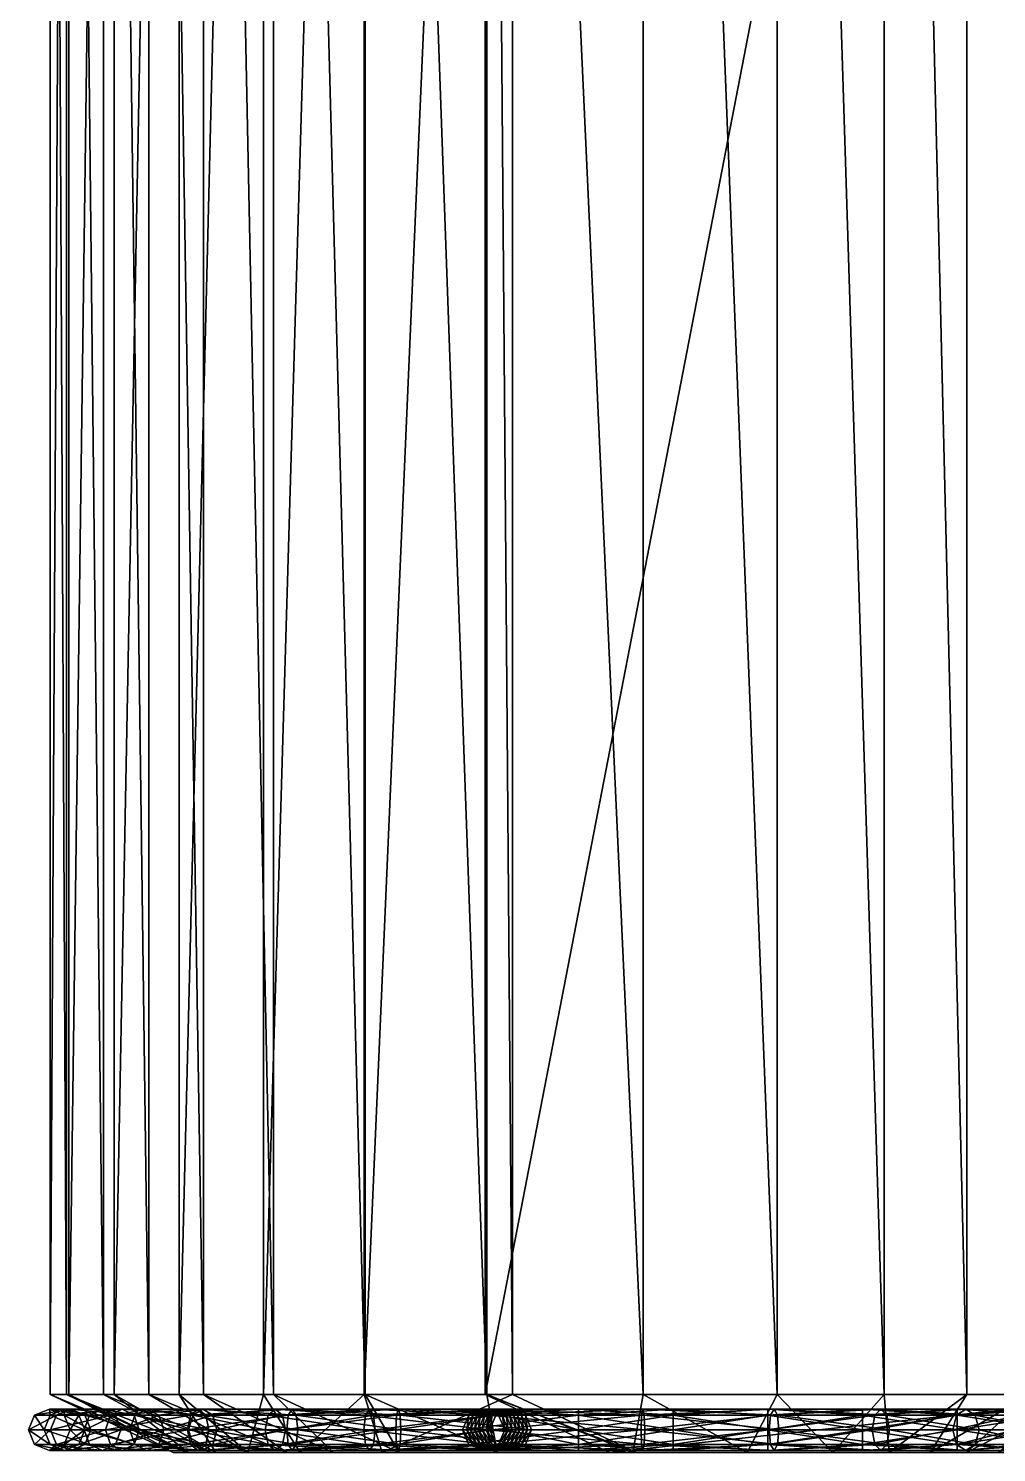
# Model space of a CAD drawing. Extents: x -356 to 628, y -543 to 194.
# Drawn here: x -355.6 to -162.8, y -542.5 to -258.9 of the extents above; entities that cross this region are included whole.
import ezdxf

# ---------------------------------------------------------------- set-up
doc = ezdxf.new("R2010")
doc.units = 0
doc.header["$MEASUREMENT"] = 0
doc.layers.add('Line01', color=152, linetype='Continuous')
doc.layers.add('Loft02', color=134, linetype='Continuous')

msp = doc.modelspace()

# ---------------------------------------------------------------- meshes
at = {"layer": 'Line01', "color": 5}
mesh = msp.add_polyface(dxfattribs=at)
corners = [(-133.26, 190.4, -217.16), (-133.38, 190.4, 166.06), (-138.78, 190.4, 196.08), (-146.27, 190.4, 220.02), (-156.11, 190.4, 238.17), (-168.77, 190.4, 251.63), (-185.2, 190.4, 261.54), (-206.53, 190.4, 268.6), (-233.2, 190.4, 273.17), (-264.33, 190.4, 273.17), (-288.51, 190.4, 269), (-306.81, 190.4, 261.52), (-320.72, 190.4, 251.34), (-331.62, 190.4, 238.79), (-340.61, 190.4, 224.16), (-347.99, 190.4, 209.26), (-351.26, 190.4, 166.89), (-347.53, 190.4, 136.33), (-338.51, 190.4, 116.43), (-325.54, 190.4, 104.13), (-308.79, 190.4, 96.78), (-288.72, 190.4, 92.81), (-259.23, 190.4, 89.95), (-264.62, 190.4, -217.19), (-133.26, 148.4, -217.16), (-133.38, 148.4, 166.06), (-138.78, 148.4, 196.08), (-146.27, 148.4, 220.02), (-156.11, 148.4, 238.17), (-168.77, 148.4, 251.63), (-185.2, 148.4, 261.54), (-206.53, 148.4, 268.6), (-233.2, 148.4, 273.17), (-264.33, 148.4, 273.17), (-288.51, 148.4, 269), (-306.81, 148.4, 261.52), (-320.72, 148.4, 251.34), (-331.62, 148.4, 238.79), (-340.61, 148.4, 224.16), (-347.99, 148.4, 209.26), (-351.26, 148.4, 166.89), (-347.53, 148.4, 136.33), (-338.51, 148.4, 116.43), (-325.54, 148.4, 104.13), (-308.79, 148.4, 96.78), (-288.72, 148.4, 92.81), (-259.23, 148.4, 89.95), (-264.62, 148.4, -217.19), (-133.26, -530.95, -217.16), (-133.38, -530.95, 166.06), (-138.78, -530.95, 196.08), (-146.27, -530.95, 220.02), (-156.11, -530.95, 238.17), (-168.77, -530.95, 251.63), (-185.2, -530.95, 261.54), (-206.53, -530.95, 268.6), (-233.2, -530.95, 273.17), (-264.33, -530.95, 273.17), (-288.51, -530.95, 269), (-306.81, -530.95, 261.52), (-320.72, -530.95, 251.34), (-331.62, -530.95, 238.79), (-340.61, -530.95, 224.16), (-347.99, -530.95, 209.26), (-351.26, -530.95, 166.89), (-347.53, -530.95, 136.33), (-338.51, -530.95, 116.43), (-325.54, -530.95, 104.13), (-308.79, -530.95, 96.78), (-288.72, -530.95, 92.81), (-259.23, -530.95, 89.95), (-264.62, -530.95, -217.19), (-157.63, -542.5, -192.81), (-157.74, -542.5, 163.88), (-162.49, -542.5, 190.27), (-168.81, -542.5, 210.49), (-176.02, -542.5, 223.78), (-184.22, -542.5, 232.49), (-195.45, -542.5, 239.27), (-212.45, -542.5, 244.9), (-235.27, -542.5, 248.81), (-262.25, -542.5, 248.81), (-281.75, -542.5, 245.45), (-294.83, -542.5, 240.1), (-304.13, -542.5, 233.3), (-311.92, -542.5, 224.33), (-319.27, -542.5, 212.36), (-324.06, -542.5, 202.69), (-326.78, -542.5, 167.43), (-323.8, -542.5, 142.98), (-318.29, -542.5, 130.83), (-311.86, -542.5, 124.73), (-301.44, -542.5, 120.16), (-285.18, -542.5, 116.94), (-234.48, -542.5, 112.03), (-239.83, -542.5, -192.82)]
mesh.append_faces([[corners[k] for k in face] for face in [(21, 10, 22, 21), (20, 17, 21, 20)]], dxfattribs={"vtx0": -1, "vtx1": -1, "vtx3": -1, "color": 5})
mesh.append_faces([[corners[k] for k in face] for face in [(94, 72, 73, 94), (94, 73, 74, 94), (94, 74, 75, 94), (94, 75, 76, 94), (94, 76, 77, 94), (94, 77, 78, 94), (94, 78, 79, 94), (94, 79, 80, 94), (93, 80, 81, 93), (93, 81, 82, 93), (93, 82, 83, 93), (93, 83, 84, 93), (93, 84, 85, 93), (93, 85, 86, 93), (93, 86, 87, 93), (93, 87, 88, 93), (93, 88, 89, 93), (92, 89, 90, 92), (22, 1, 0, 22), (22, 2, 1, 22), (22, 3, 2, 22), (22, 4, 3, 22), (22, 5, 4, 22), (22, 6, 5, 22), (22, 7, 6, 22), (22, 8, 7, 22), (22, 9, 8, 22), (22, 10, 9, 22), (21, 11, 10, 21), (21, 12, 11, 21), (21, 13, 12, 21), (21, 14, 13, 21), (21, 15, 14, 21), (21, 16, 15, 21), (21, 17, 16, 21), (20, 18, 17, 20)]], dxfattribs={"vtx0": -1, "vtx2": -1, "vtx3": -1, "color": 5})
mesh.append_faces([[corners[k] for k in face] for face in [(22, 0, 23, 22)]], dxfattribs={"vtx0": -1, "vtx3": -1, "color": 5})
mesh.append_faces([[corners[k] for k in face] for face in [(93, 94, 80, 93), (92, 93, 89, 92)]], dxfattribs={"vtx1": -1, "vtx2": -1, "vtx3": -1, "color": 5})
mesh.append_faces([[corners[k] for k in face] for face in [(0, 1, 24, 0), (1, 2, 25, 1), (2, 3, 26, 2), (3, 4, 27, 3), (4, 5, 28, 4), (5, 6, 29, 5), (6, 7, 30, 6), (7, 8, 31, 7), (8, 9, 32, 8), (9, 10, 33, 9), (10, 11, 34, 10), (11, 12, 35, 11), (12, 13, 36, 12), (13, 14, 37, 13), (14, 15, 38, 14), (15, 16, 39, 15), (16, 17, 40, 16), (17, 18, 41, 17), (18, 19, 42, 18), (19, 20, 43, 19), (20, 21, 44, 20), (21, 22, 45, 21), (22, 23, 46, 22), (23, 0, 47, 23), (24, 25, 48, 24), (25, 26, 49, 25), (26, 27, 50, 26), (27, 28, 51, 27), (28, 29, 52, 28), (29, 30, 53, 29), (30, 31, 54, 30), (31, 32, 55, 31), (32, 33, 56, 32), (33, 34, 57, 33), (34, 35, 58, 34), (35, 36, 59, 35), (36, 37, 60, 36), (37, 38, 61, 37), (38, 39, 62, 38), (39, 40, 63, 39), (40, 41, 64, 40), (41, 42, 65, 41), (42, 43, 66, 42), (43, 44, 67, 43), (44, 45, 68, 44), (45, 46, 69, 45), (46, 47, 70, 46), (47, 24, 71, 47), (48, 49, 72, 48), (49, 50, 73, 49), (50, 51, 74, 50), (51, 52, 75, 51), (52, 53, 76, 52), (53, 54, 77, 53), (54, 55, 78, 54), (55, 56, 79, 55), (56, 57, 80, 56), (57, 58, 81, 57), (58, 59, 82, 58), (59, 60, 83, 59), (60, 61, 84, 60), (61, 62, 85, 61), (62, 63, 86, 62), (63, 64, 87, 63), (64, 65, 88, 64), (65, 66, 89, 65), (66, 67, 90, 66), (67, 68, 91, 67), (68, 69, 92, 68), (69, 70, 93, 69), (70, 71, 94, 70), (71, 48, 95, 71), (91, 92, 90, 91), (19, 18, 20, 19)]], dxfattribs={"vtx1": -1, "vtx3": -1, "color": 5})
mesh.append_faces([[corners[k] for k in face] for face in [(1, 25, 24, 1), (2, 26, 25, 2), (3, 27, 26, 3), (4, 28, 27, 4), (5, 29, 28, 5), (6, 30, 29, 6), (7, 31, 30, 7), (8, 32, 31, 8), (9, 33, 32, 9), (10, 34, 33, 10), (11, 35, 34, 11), (12, 36, 35, 12), (13, 37, 36, 13), (14, 38, 37, 14), (15, 39, 38, 15), (16, 40, 39, 16), (17, 41, 40, 17), (18, 42, 41, 18), (19, 43, 42, 19), (20, 44, 43, 20), (21, 45, 44, 21), (22, 46, 45, 22), (23, 47, 46, 23), (0, 24, 47, 0), (25, 49, 48, 25), (26, 50, 49, 26), (27, 51, 50, 27), (28, 52, 51, 28), (29, 53, 52, 29), (30, 54, 53, 30), (31, 55, 54, 31), (32, 56, 55, 32), (33, 57, 56, 33), (34, 58, 57, 34), (35, 59, 58, 35), (36, 60, 59, 36), (37, 61, 60, 37), (38, 62, 61, 38), (39, 63, 62, 39), (40, 64, 63, 40), (41, 65, 64, 41), (42, 66, 65, 42), (43, 67, 66, 43), (44, 68, 67, 44), (45, 69, 68, 45), (46, 70, 69, 46), (47, 71, 70, 47), (24, 48, 71, 24), (49, 73, 72, 49), (50, 74, 73, 50), (51, 75, 74, 51), (52, 76, 75, 52), (53, 77, 76, 53), (54, 78, 77, 54), (55, 79, 78, 55), (56, 80, 79, 56), (57, 81, 80, 57), (58, 82, 81, 58), (59, 83, 82, 59), (60, 84, 83, 60), (61, 85, 84, 61), (62, 86, 85, 62), (63, 87, 86, 63), (64, 88, 87, 64), (65, 89, 88, 65), (66, 90, 89, 66), (67, 91, 90, 67), (68, 92, 91, 68), (69, 93, 92, 69), (70, 94, 93, 70), (71, 95, 94, 71), (48, 72, 95, 48), (94, 95, 72, 94)]], dxfattribs={"vtx2": -1, "vtx3": -1, "color": 5})
at = {"layer": 'Loft02', "color": 5}
mesh = msp.add_polyface(dxfattribs=at)
corners = [(-340.23, -538, 114.21), (-350, -540.92, 136.75), (-351.18, -538, 136.4), (-339.25, -535.07, 114.97), (-350, -535.07, 136.75), (-354.35, -540.92, 167.71), (-355.56, -538, 167.68), (-351.4, -542.13, 167.78), (-347.16, -542.13, 137.59), (-348.46, -540.92, 167.84), (-344.32, -540.92, 138.44), (-347.24, -538, 167.87), (-343.14, -538, 138.78), (-348.46, -535.07, 167.84), (-344.32, -535.07, 138.44), (-351.4, -533.86, 167.78), (-347.16, -533.86, 137.59), (-354.35, -535.07, 167.71), (-351.26, -540.92, 210.06), (-352.45, -538, 210.41), (-348.41, -542.13, 209.2), (-345.55, -540.92, 208.35), (-344.37, -538, 208), (-345.55, -535.07, 208.35), (-348.41, -533.86, 209.2), (-351.26, -535.07, 210.06), (-343.42, -540.92, 225.83), (-344.49, -538, 226.41), (-340.84, -542.13, 224.44), (-338.27, -540.92, 223.05), (-340.84, -533.86, 224.44), (-343.42, -535.07, 225.83)]
mesh.append_faces([[corners[k] for k in face] for face in [(0, 1, 2, 0), (3, 2, 4, 3), (2, 5, 6, 2), (2, 1, 5, 2), (1, 7, 5, 1), (1, 8, 7, 1), (8, 9, 7, 8), (8, 10, 9, 8), (10, 11, 9, 10), (12, 13, 11, 12), (14, 15, 13, 14), (14, 16, 15, 14), (16, 17, 15, 16), (16, 4, 17, 16), (4, 6, 17, 4), (4, 2, 6, 4), (6, 18, 19, 6), (6, 5, 18, 6), (5, 20, 18, 5), (5, 7, 20, 5), (7, 21, 20, 7), (7, 9, 21, 7), (9, 22, 21, 9), (9, 11, 22, 9), (11, 23, 22, 11), (11, 13, 23, 11), (13, 24, 23, 13), (13, 15, 24, 13), (15, 25, 24, 15), (15, 17, 25, 15), (17, 19, 25, 17), (17, 6, 19, 17), (19, 26, 27, 19), (19, 18, 26, 19), (18, 28, 26, 18), (18, 20, 28, 18), (20, 21, 29, 20), (23, 24, 30, 23), (24, 31, 30, 24), (24, 25, 31, 24), (25, 27, 31, 25), (25, 19, 27, 25)]], dxfattribs={"vtx3": -1, "color": 5})
mesh = msp.add_polyface(dxfattribs=at)
corners = [(-323.92, -538, 99.87), (-339.25, -540.92, 114.97), (-340.23, -538, 114.21), (-323.29, -535.07, 100.92), (-339.25, -535.07, 114.97), (-350, -540.92, 136.75), (-347.16, -542.13, 137.59), (-336.88, -542.13, 116.78), (-344.32, -540.92, 138.44), (-334.52, -540.92, 118.6), (-343.14, -538, 138.78), (-333.54, -538, 119.36), (-344.32, -535.07, 138.44), (-334.52, -535.07, 118.6), (-347.16, -533.86, 137.59), (-336.88, -533.86, 116.78), (-350, -535.07, 136.75), (-351.18, -538, 136.4), (-347.24, -538, 167.87), (-348.46, -535.07, 167.84), (-348.41, -542.13, 209.2), (-338.27, -540.92, 223.05), (-340.84, -542.13, 224.44), (-345.55, -540.92, 208.35), (-337.2, -538, 222.47), (-344.37, -538, 208), (-338.27, -535.07, 223.05), (-345.55, -535.07, 208.35), (-340.84, -533.86, 224.44), (-344.49, -538, 226.41), (-334.38, -540.92, 240.43), (-335.37, -538, 241.14), (-343.42, -540.92, 225.83), (-332, -542.13, 238.71), (-329.62, -540.92, 236.99), (-328.64, -538, 236.27), (-329.62, -535.07, 236.99), (-332, -533.86, 238.71), (-334.38, -535.07, 240.43), (-343.42, -535.07, 225.83), (-322.87, -540.92, 253.54), (-323.7, -538, 254.43)]
mesh.append_faces([[corners[k] for k in face] for face in [(0, 1, 2, 0), (3, 2, 4, 3), (2, 1, 5, 2), (1, 6, 5, 1), (1, 7, 6, 1), (7, 8, 6, 7), (7, 9, 8, 7), (9, 10, 8, 9), (9, 11, 10, 9), (11, 12, 10, 11), (11, 13, 12, 11), (13, 14, 12, 13), (13, 15, 14, 13), (15, 16, 14, 15), (15, 4, 16, 15), (4, 2, 17, 4), (8, 10, 18, 8), (10, 12, 19, 10), (20, 21, 22, 20), (23, 24, 21, 23), (23, 25, 24, 23), (25, 26, 24, 25), (25, 27, 26, 25), (27, 28, 26, 27), (29, 30, 31, 29), (29, 32, 30, 29), (32, 33, 30, 32), (32, 22, 33, 32), (22, 34, 33, 22), (22, 21, 34, 22), (21, 35, 34, 21), (21, 24, 35, 21), (24, 36, 35, 24), (24, 26, 36, 24), (26, 37, 36, 26), (26, 28, 37, 26), (28, 38, 37, 28), (28, 39, 38, 28), (39, 31, 38, 39), (39, 29, 31, 39), (31, 30, 40, 31), (38, 31, 41, 38)]], dxfattribs={"vtx3": -1, "color": 5})
mesh = msp.add_polyface(dxfattribs=at)
corners = [(-304.15, -538, 91.77), (-323.29, -540.92, 100.92), (-323.92, -538, 99.87), (-303.83, -535.07, 92.94), (-323.29, -535.07, 100.92), (-339.25, -540.92, 114.97), (-336.88, -542.13, 116.78), (-321.78, -542.13, 103.47), (-334.52, -540.92, 118.6), (-320.26, -540.92, 106.02), (-333.54, -538, 119.36), (-319.63, -538, 107.08), (-334.52, -535.07, 118.6), (-320.26, -535.07, 106.02), (-336.88, -533.86, 116.78), (-321.78, -533.86, 103.47), (-339.25, -535.07, 114.97), (-340.23, -538, 114.21), (-335.37, -538, 241.14), (-322.87, -540.92, 253.54), (-323.7, -538, 254.43), (-334.38, -540.92, 240.43), (-320.87, -542.13, 251.38), (-332, -542.13, 238.71), (-318.87, -540.92, 249.22), (-329.62, -540.92, 236.99), (-318.05, -538, 248.32), (-328.64, -538, 236.27), (-318.87, -535.07, 249.22), (-329.62, -535.07, 236.99), (-320.87, -533.86, 251.38), (-332, -533.86, 238.71), (-322.87, -535.07, 253.54), (-334.38, -535.07, 240.43), (-307.87, -540.92, 264.4), (-308.47, -538, 265.47), (-306.44, -542.13, 261.82), (-305.01, -540.92, 259.25), (-304.42, -538, 258.18), (-305.01, -535.07, 259.25), (-306.44, -533.86, 261.82), (-307.87, -535.07, 264.4)]
mesh.append_faces([[corners[k] for k in face] for face in [(0, 1, 2, 0), (3, 2, 4, 3), (2, 1, 5, 2), (1, 6, 5, 1), (1, 7, 6, 1), (7, 8, 6, 7), (7, 9, 8, 7), (9, 10, 8, 9), (9, 11, 10, 9), (11, 12, 10, 11), (11, 13, 12, 11), (13, 14, 12, 13), (13, 15, 14, 13), (15, 16, 14, 15), (15, 4, 16, 15), (4, 2, 17, 4), (18, 19, 20, 18), (21, 22, 19, 21), (21, 23, 22, 21), (23, 24, 22, 23), (23, 25, 24, 23), (25, 26, 24, 25), (25, 27, 26, 25), (27, 28, 26, 27), (27, 29, 28, 27), (29, 30, 28, 29), (29, 31, 30, 29), (31, 32, 30, 31), (31, 33, 32, 31), (33, 20, 32, 33), (20, 34, 35, 20), (20, 19, 34, 20), (19, 36, 34, 19), (19, 22, 36, 19), (22, 24, 37, 22), (24, 26, 38, 24), (26, 28, 39, 26), (28, 30, 40, 28), (30, 41, 40, 30), (30, 32, 41, 30), (32, 35, 41, 32), (32, 20, 35, 32)]], dxfattribs={"vtx3": -1, "color": 5})
mesh = msp.add_polyface(dxfattribs=at)
corners = [(-282.41, -538, 87.73), (-303.83, -540.92, 92.94), (-304.15, -538, 91.77), (-282.27, -540.92, 88.93), (-303.05, -542.13, 95.78), (-281.91, -542.13, 91.84), (-302.27, -540.92, 98.62), (-281.55, -540.92, 94.75), (-301.95, -538, 99.79), (-281.4, -538, 95.95), (-302.27, -535.07, 98.62), (-281.55, -535.07, 94.75), (-303.05, -533.86, 95.78), (-281.91, -533.86, 91.84), (-303.83, -535.07, 92.94), (-282.27, -535.07, 88.93), (-323.29, -540.92, 100.92), (-321.78, -542.13, 103.47), (-320.26, -540.92, 106.02), (-319.63, -538, 107.08), (-320.26, -535.07, 106.02), (-321.78, -533.86, 103.47), (-323.29, -535.07, 100.92), (-323.92, -538, 99.87), (-320.87, -542.13, 251.38), (-305.01, -540.92, 259.25), (-306.44, -542.13, 261.82), (-318.87, -540.92, 249.22), (-304.42, -538, 258.18), (-318.05, -538, 248.32), (-305.01, -535.07, 259.25), (-318.87, -535.07, 249.22), (-306.44, -533.86, 261.82), (-308.47, -538, 265.47), (-288.49, -540.92, 272.25), (-288.82, -538, 273.43), (-307.87, -540.92, 264.4), (-287.7, -542.13, 269.42), (-286.9, -540.92, 266.58), (-286.57, -538, 265.41), (-286.9, -535.07, 266.58), (-287.7, -533.86, 269.42), (-288.49, -535.07, 272.25), (-307.87, -535.07, 264.4)]
mesh.append_faces([[corners[k] for k in face] for face in [(0, 1, 2, 0), (3, 4, 1, 3), (5, 6, 4, 5), (7, 8, 6, 7), (9, 10, 8, 9), (11, 12, 10, 11), (13, 14, 12, 13), (15, 2, 14, 15), (2, 1, 16, 2), (1, 17, 16, 1), (1, 4, 17, 1), (4, 18, 17, 4), (4, 6, 18, 4), (6, 19, 18, 6), (6, 8, 19, 6), (8, 20, 19, 8), (8, 10, 20, 8), (10, 21, 20, 10), (10, 12, 21, 10), (12, 22, 21, 12), (12, 14, 22, 12), (14, 2, 23, 14), (24, 25, 26, 24), (27, 28, 25, 27), (29, 30, 28, 29), (31, 32, 30, 31), (33, 34, 35, 33), (33, 36, 34, 33), (36, 37, 34, 36), (36, 26, 37, 36), (26, 38, 37, 26), (26, 25, 38, 26), (25, 39, 38, 25), (25, 28, 39, 25), (28, 40, 39, 28), (28, 30, 40, 28), (30, 41, 40, 30), (30, 32, 41, 30), (32, 42, 41, 32), (32, 43, 42, 32), (43, 35, 42, 43), (43, 33, 35, 43)]], dxfattribs={"vtx3": -1, "color": 5})
mesh = msp.add_polyface(dxfattribs=at)
corners = [(-269.16, -538, -221.65), (-267.1, -540.92, -173.56), (-268.31, -538, -173.54), (-267.92, -540.92, -220.44), (-267.92, -535.07, -220.44), (-267.1, -535.07, -173.56), (-266.33, -540.92, -129.66), (-267.54, -538, -129.64), (-266.33, -535.07, -129.66), (-263.73, -538, 85.97), (-282.27, -540.92, 88.93), (-282.41, -538, 87.73), (-262.51, -540.92, 87.08), (-281.91, -542.13, 91.84), (-259.56, -542.13, 89.77), (-281.55, -540.92, 94.75), (-256.61, -540.92, 92.46), (-281.4, -538, 95.95), (-255.39, -538, 93.58), (-281.55, -535.07, 94.75), (-256.61, -535.07, 92.46), (-281.91, -533.86, 91.84), (-259.56, -533.86, 89.77), (-282.27, -535.07, 88.93), (-262.51, -535.07, 87.08), (-303.83, -540.92, 92.94), (-303.05, -542.13, 95.78), (-302.27, -540.92, 98.62), (-301.95, -538, 99.79), (-302.27, -535.07, 98.62), (-303.05, -533.86, 95.78), (-303.83, -535.07, 92.94), (-304.15, -538, 91.77), (-288.82, -538, 273.43), (-263.86, -540.92, 276.45), (-263.96, -538, 277.67), (-288.49, -540.92, 272.25), (-263.63, -542.13, 273.53), (-287.7, -542.13, 269.42), (-263.4, -540.92, 270.6), (-286.9, -540.92, 266.58), (-263.3, -538, 269.39), (-286.57, -538, 265.41), (-263.4, -535.07, 270.6), (-286.9, -535.07, 266.58), (-263.63, -533.86, 273.53), (-287.7, -533.86, 269.42), (-263.86, -535.07, 276.45), (-288.49, -535.07, 272.25)]
mesh.append_faces([[corners[k] for k in face] for face in [(0, 1, 2, 0), (0, 3, 1, 0), (4, 2, 5, 4), (4, 0, 2, 4), (2, 6, 7, 2), (2, 1, 6, 2), (5, 7, 8, 5), (5, 2, 7, 5), (9, 10, 11, 9), (9, 12, 10, 9), (12, 13, 10, 12), (14, 15, 13, 14), (16, 17, 15, 16), (18, 19, 17, 18), (20, 21, 19, 20), (22, 23, 21, 22), (24, 11, 23, 24), (24, 9, 11, 24), (11, 10, 25, 11), (10, 13, 26, 10), (13, 15, 27, 13), (15, 17, 28, 15), (17, 19, 29, 17), (19, 21, 30, 19), (21, 23, 31, 21), (23, 11, 32, 23), (33, 34, 35, 33), (33, 36, 34, 33), (36, 37, 34, 36), (36, 38, 37, 36), (38, 39, 37, 38), (38, 40, 39, 38), (40, 41, 39, 40), (40, 42, 41, 40), (42, 43, 41, 42), (42, 44, 43, 42), (44, 45, 43, 44), (44, 46, 45, 44), (46, 47, 45, 46), (46, 48, 47, 46), (48, 35, 47, 48), (48, 33, 35, 48)]], dxfattribs={"vtx3": -1, "color": 5})
mesh = msp.add_polyface(dxfattribs=at)
corners = [(-267.92, -540.92, -220.44), (-264.18, -542.13, -173.61), (-267.1, -540.92, -173.56), (-264.95, -542.13, -217.51), (-261.25, -540.92, -173.66), (-261.97, -540.92, -214.58), (-261.97, -535.07, -214.58), (-264.95, -533.86, -217.51), (-264.18, -533.86, -173.61), (-267.1, -535.07, -173.56), (-267.92, -535.07, -220.44), (-263.41, -542.13, -129.72), (-266.33, -540.92, -129.66), (-266.33, -535.07, -129.66), (-263.41, -533.86, -129.72), (-267.54, -538, -129.64), (-265.56, -540.92, -85.77), (-266.78, -538, -85.75), (-262.64, -542.13, -85.82), (-265.56, -535.07, -85.77), (-262.64, -533.86, -85.82), (-264.79, -540.92, -41.87), (-266.01, -538, -41.85), (-261.87, -542.13, -41.92), (-264.79, -535.07, -41.87), (-264.02, -540.92, 2.03), (-265.24, -538, 2.05), (-261.1, -542.13, 1.98), (-264.02, -535.07, 2.03), (-263.26, -540.92, 45.93), (-264.47, -538, 45.95), (-263.26, -535.07, 45.93), (-262.51, -540.92, 87.08), (-263.73, -538, 85.97), (-259.56, -542.13, 89.77), (-281.91, -542.13, 91.84), (-256.61, -540.92, 92.46), (-281.55, -540.92, 94.75), (-256.61, -535.07, 92.46), (-259.56, -533.86, 89.77), (-281.91, -533.86, 91.84), (-262.51, -535.07, 87.08), (-282.27, -535.07, 88.93)]
mesh.append_faces([[corners[k] for k in face] for face in [(0, 1, 2, 0), (0, 3, 1, 0), (3, 4, 1, 3), (3, 5, 4, 3), (6, 7, 8, 6), (7, 9, 8, 7), (7, 10, 9, 7), (2, 11, 12, 2), (2, 1, 11, 2), (8, 13, 14, 8), (8, 9, 13, 8), (15, 16, 17, 15), (15, 12, 16, 15), (12, 18, 16, 12), (12, 11, 18, 12), (14, 19, 20, 14), (14, 13, 19, 14), (13, 17, 19, 13), (13, 15, 17, 13), (17, 21, 22, 17), (17, 16, 21, 17), (16, 23, 21, 16), (16, 18, 23, 16), (20, 19, 24, 20), (19, 22, 24, 19), (19, 17, 22, 19), (22, 25, 26, 22), (22, 21, 25, 22), (21, 27, 25, 21), (24, 26, 28, 24), (24, 22, 26, 24), (26, 29, 30, 26), (26, 25, 29, 26), (28, 30, 31, 28), (28, 26, 30, 28), (30, 32, 33, 30), (30, 29, 32, 30), (31, 30, 33, 31), (32, 34, 35, 32), (34, 36, 37, 34), (38, 39, 40, 38), (39, 41, 42, 39)]], dxfattribs={"vtx3": -1, "color": 5})
mesh = msp.add_polyface(dxfattribs=at)
corners = [(-261.97, -540.92, -214.58), (-260.04, -538, -173.69), (-261.25, -540.92, -173.66), (-260.73, -538, -213.37), (-261.25, -535.07, -173.66), (-261.97, -535.07, -214.58), (-264.18, -533.86, -173.61), (-264.18, -542.13, -173.61), (-260.48, -540.92, -129.77), (-263.41, -542.13, -129.72), (-259.27, -538, -129.79), (-260.48, -535.07, -129.77), (-263.41, -533.86, -129.72), (-259.71, -540.92, -85.87), (-262.64, -542.13, -85.82), (-258.5, -538, -85.89), (-262.64, -533.86, -85.82), (-259.71, -535.07, -85.87), (-258.94, -540.92, -41.97), (-261.87, -542.13, -41.92), (-261.87, -533.86, -41.92), (-258.94, -535.07, -41.97), (-264.79, -535.07, -41.87), (-264.79, -540.92, -41.87), (-261.1, -542.13, 1.98), (-258.17, -540.92, 1.93), (-261.1, -533.86, 1.98), (-264.02, -535.07, 2.03), (-264.02, -540.92, 2.03), (-260.33, -542.13, 45.87), (-263.26, -540.92, 45.93), (-257.41, -540.92, 45.82), (-263.26, -535.07, 45.93), (-260.33, -533.86, 45.87), (-259.56, -542.13, 89.77), (-262.51, -540.92, 87.08), (-262.51, -535.07, 87.08), (-259.56, -533.86, 89.77), (-263.73, -538, 85.97), (-256.61, -540.92, 92.46), (-255.39, -538, 93.58), (-281.4, -538, 95.95), (-256.61, -535.07, 92.46), (-281.55, -535.07, 94.75)]
mesh.append_faces([[corners[k] for k in face] for face in [(0, 1, 2, 0), (0, 3, 1, 0), (3, 4, 1, 3), (3, 5, 4, 3), (5, 6, 4, 5), (7, 8, 9, 7), (7, 2, 8, 7), (2, 10, 8, 2), (2, 1, 10, 2), (1, 11, 10, 1), (1, 4, 11, 1), (4, 12, 11, 4), (4, 6, 12, 4), (9, 13, 14, 9), (9, 8, 13, 9), (8, 15, 13, 8), (8, 10, 15, 8), (11, 16, 17, 11), (11, 12, 16, 11), (14, 18, 19, 14), (14, 13, 18, 14), (17, 20, 21, 17), (17, 16, 20, 17), (16, 22, 20, 16), (23, 19, 24, 23), (19, 25, 24, 19), (19, 18, 25, 19), (21, 20, 26, 21), (20, 27, 26, 20), (20, 22, 27, 20), (28, 29, 30, 28), (28, 24, 29, 28), (24, 31, 29, 24), (26, 32, 33, 26), (26, 27, 32, 26), (30, 34, 35, 30), (30, 29, 34, 30), (33, 36, 37, 33), (33, 32, 36, 33), (32, 38, 36, 32), (39, 40, 41, 39), (40, 42, 43, 40)]], dxfattribs={"vtx3": -1, "color": 5})
mesh = msp.add_polyface(dxfattribs=at)
corners = [(-259.27, -538, -129.79), (-259.71, -535.07, -85.87), (-258.5, -538, -85.89), (-260.48, -535.07, -129.77), (-259.71, -540.92, -85.87), (-257.73, -538, -41.99), (-258.94, -540.92, -41.97), (-258.94, -535.07, -41.97), (-256.96, -538, 1.9), (-258.17, -540.92, 1.93), (-258.17, -535.07, 1.93), (-261.1, -533.86, 1.98), (-261.1, -542.13, 1.98), (-257.41, -540.92, 45.82), (-256.19, -538, 45.8), (-257.41, -535.07, 45.82), (-260.33, -533.86, 45.87), (-260.33, -542.13, 45.87), (-256.61, -540.92, 92.46), (-259.56, -542.13, 89.77), (-255.39, -538, 93.58), (-256.61, -535.07, 92.46), (-259.56, -533.86, 89.77), (-263.96, -538, 277.67), (-263.86, -540.92, 276.45), (-232.95, -540.92, 276.45), (-263.63, -542.13, 273.53), (-233.22, -542.13, 273.53), (-263.4, -540.92, 270.6), (-233.49, -540.92, 270.6), (-263.3, -538, 269.39), (-233.6, -538, 269.39), (-263.4, -535.07, 270.6), (-233.49, -535.07, 270.6), (-263.63, -533.86, 273.53), (-233.22, -533.86, 273.53), (-263.86, -535.07, 276.45), (-232.95, -535.07, 276.45), (-232.84, -538, 277.66), (-246.09, -538, -221.65), (-267.92, -540.92, -220.44), (-269.16, -538, -221.65), (-246.09, -540.92, -220.43), (-264.95, -542.13, -217.51), (-246.09, -542.13, -217.51), (-261.97, -540.92, -214.58), (-246.09, -540.92, -214.58), (-260.73, -538, -213.37), (-246.09, -538, -213.37), (-261.97, -535.07, -214.58), (-246.09, -535.07, -214.58), (-264.95, -533.86, -217.51), (-246.09, -533.86, -217.51), (-267.92, -535.07, -220.44), (-246.09, -535.07, -220.43)]
mesh.append_faces([[corners[k] for k in face] for face in [(0, 1, 2, 0), (0, 3, 1, 0), (4, 5, 6, 4), (4, 2, 5, 4), (2, 7, 5, 2), (2, 1, 7, 2), (6, 8, 9, 6), (6, 5, 8, 6), (5, 10, 8, 5), (5, 7, 10, 5), (7, 11, 10, 7), (12, 9, 13, 12), (9, 14, 13, 9), (9, 8, 14, 9), (8, 15, 14, 8), (8, 10, 15, 8), (10, 16, 15, 10), (10, 11, 16, 10), (17, 18, 19, 17), (17, 13, 18, 17), (13, 20, 18, 13), (13, 14, 20, 13), (14, 21, 20, 14), (14, 15, 21, 14), (15, 22, 21, 15), (15, 16, 22, 15), (23, 24, 25, 23), (24, 26, 27, 24), (26, 28, 29, 26), (28, 30, 31, 28), (30, 32, 33, 30), (32, 34, 35, 32), (34, 36, 37, 34), (36, 23, 38, 36), (39, 40, 41, 39), (42, 43, 40, 42), (44, 45, 43, 44), (46, 47, 45, 46), (48, 49, 47, 48), (50, 51, 49, 50), (52, 53, 51, 52), (54, 41, 53, 54)]], dxfattribs={"vtx3": -1, "color": 5})
mesh = msp.add_polyface(dxfattribs=at)
corners = [(-263.96, -538, 277.67), (-232.95, -540.92, 276.45), (-232.84, -538, 277.66), (-263.86, -540.92, 276.45), (-233.22, -542.13, 273.53), (-263.63, -542.13, 273.53), (-233.49, -540.92, 270.6), (-263.4, -540.92, 270.6), (-233.6, -538, 269.39), (-263.3, -538, 269.39), (-233.49, -535.07, 270.6), (-263.4, -535.07, 270.6), (-233.22, -533.86, 273.53), (-263.63, -533.86, 273.53), (-232.95, -535.07, 276.45), (-263.86, -535.07, 276.45), (-206.45, -540.92, 271.88), (-207.13, -542.13, 269.03), (-207.82, -540.92, 266.18), (-208.11, -538, 265), (-207.82, -535.07, 266.18), (-207.13, -533.86, 269.03), (-206.45, -535.07, 271.88), (-206.16, -538, 273.06), (-227.23, -538, -221.64), (-246.09, -540.92, -220.43), (-246.09, -538, -221.65), (-227.23, -540.92, -220.43), (-246.09, -542.13, -217.51), (-227.23, -542.13, -217.5), (-246.09, -540.92, -214.58), (-227.23, -540.92, -214.58), (-246.09, -538, -213.37), (-227.23, -538, -213.37), (-246.09, -535.07, -214.58), (-227.23, -535.07, -214.58), (-246.09, -533.86, -217.51), (-227.23, -533.86, -217.5), (-246.09, -535.07, -220.43), (-227.23, -535.07, -220.43), (-267.92, -540.92, -220.44), (-264.95, -542.13, -217.51), (-261.97, -540.92, -214.58), (-260.73, -538, -213.37), (-261.97, -535.07, -214.58), (-264.95, -533.86, -217.51), (-267.92, -535.07, -220.44), (-269.16, -538, -221.65)]
mesh.append_faces([[corners[k] for k in face] for face in [(0, 1, 2, 0), (3, 4, 1, 3), (5, 6, 4, 5), (7, 8, 6, 7), (9, 10, 8, 9), (11, 12, 10, 11), (13, 14, 12, 13), (15, 2, 14, 15), (2, 1, 16, 2), (1, 4, 17, 1), (4, 6, 18, 4), (6, 19, 18, 6), (6, 8, 19, 6), (8, 20, 19, 8), (8, 10, 20, 8), (10, 12, 21, 10), (12, 14, 22, 12), (14, 2, 23, 14), (24, 25, 26, 24), (24, 27, 25, 24), (27, 28, 25, 27), (27, 29, 28, 27), (29, 30, 28, 29), (29, 31, 30, 29), (31, 32, 30, 31), (31, 33, 32, 31), (33, 34, 32, 33), (33, 35, 34, 33), (35, 36, 34, 35), (35, 37, 36, 35), (37, 38, 36, 37), (37, 39, 38, 37), (39, 26, 38, 39), (39, 24, 26, 39), (26, 25, 40, 26), (25, 28, 41, 25), (28, 30, 42, 28), (30, 32, 43, 30), (32, 34, 44, 32), (34, 36, 45, 34), (36, 38, 46, 36), (38, 26, 47, 38)]], dxfattribs={"vtx3": -1, "color": 5})
mesh = msp.add_polyface(dxfattribs=at)
corners = [(-232.84, -538, 277.66), (-206.45, -540.92, 271.88), (-206.16, -538, 273.06), (-232.95, -540.92, 276.45), (-207.13, -542.13, 269.03), (-233.22, -542.13, 273.53), (-207.82, -540.92, 266.18), (-233.49, -535.07, 270.6), (-207.13, -533.86, 269.03), (-207.82, -535.07, 266.18), (-233.22, -533.86, 273.53), (-206.45, -535.07, 271.88), (-232.95, -535.07, 276.45), (-184.67, -540.92, 264.62), (-185.88, -542.13, 261.94), (-187.09, -540.92, 259.26), (-187.6, -538, 258.15), (-208.11, -538, 265), (-187.09, -535.07, 259.26), (-185.88, -533.86, 261.94), (-184.67, -535.07, 264.62), (-184.17, -538, 265.73), (-189.51, -538, -221.64), (-208.37, -540.92, -220.43), (-208.37, -538, -221.64), (-189.51, -540.92, -220.42), (-208.37, -542.13, -217.5), (-189.51, -542.13, -217.5), (-208.37, -540.92, -214.58), (-189.51, -540.92, -214.57), (-208.37, -538, -213.36), (-189.51, -538, -213.36), (-208.37, -535.07, -214.58), (-189.51, -535.07, -214.57), (-208.37, -533.86, -217.5), (-189.51, -533.86, -217.5), (-208.37, -535.07, -220.43), (-189.51, -535.07, -220.42), (-227.23, -540.92, -220.43), (-227.23, -538, -221.64), (-227.23, -542.13, -217.5), (-227.23, -540.92, -214.58), (-227.23, -538, -213.37), (-227.23, -535.07, -214.58), (-227.23, -533.86, -217.5), (-227.23, -535.07, -220.43)]
mesh.append_faces([[corners[k] for k in face] for face in [(0, 1, 2, 0), (3, 4, 1, 3), (5, 6, 4, 5), (7, 8, 9, 7), (10, 11, 8, 10), (12, 2, 11, 12), (2, 1, 13, 2), (1, 4, 14, 1), (4, 15, 14, 4), (4, 6, 15, 4), (6, 16, 15, 6), (6, 17, 16, 6), (17, 18, 16, 17), (17, 9, 18, 17), (9, 19, 18, 9), (9, 8, 19, 9), (8, 11, 20, 8), (11, 2, 21, 11), (22, 23, 24, 22), (25, 26, 23, 25), (27, 28, 26, 27), (29, 30, 28, 29), (31, 32, 30, 31), (33, 34, 32, 33), (35, 36, 34, 35), (37, 24, 36, 37), (24, 38, 39, 24), (24, 23, 38, 24), (23, 40, 38, 23), (23, 26, 40, 23), (26, 41, 40, 26), (26, 28, 41, 26), (28, 42, 41, 28), (28, 30, 42, 28), (30, 43, 42, 30), (30, 32, 43, 30), (32, 44, 43, 32), (32, 34, 44, 32), (34, 45, 44, 34), (34, 36, 45, 34), (36, 39, 45, 36), (36, 24, 39, 36)]], dxfattribs={"vtx3": -1, "color": 5})
mesh = msp.add_polyface(dxfattribs=at)
corners = [(-206.16, -538, 273.06), (-184.67, -540.92, 264.62), (-184.17, -538, 265.73), (-206.45, -540.92, 271.88), (-185.88, -542.13, 261.94), (-207.13, -533.86, 269.03), (-184.67, -535.07, 264.62), (-185.88, -533.86, 261.94), (-206.45, -535.07, 271.88), (-167.07, -540.92, 253.94), (-166.3, -538, 254.9), (-168.92, -542.13, 251.65), (-170.77, -540.92, 249.35), (-187.09, -540.92, 259.26), (-171.54, -538, 248.39), (-187.6, -538, 258.15), (-170.77, -535.07, 249.35), (-187.09, -535.07, 259.26), (-168.92, -533.86, 251.65), (-167.07, -535.07, 253.94), (-170.65, -538, -221.63), (-189.51, -540.92, -220.42), (-189.51, -538, -221.64), (-170.65, -540.92, -220.42), (-189.51, -542.13, -217.5), (-170.65, -542.13, -217.49), (-189.51, -540.92, -214.57), (-170.65, -540.92, -214.57), (-189.51, -538, -213.36), (-170.65, -538, -213.36), (-189.51, -535.07, -214.57), (-170.65, -535.07, -214.57), (-189.51, -533.86, -217.5), (-170.65, -533.86, -217.49), (-189.51, -535.07, -220.42), (-170.65, -535.07, -220.42), (-208.37, -540.92, -220.43), (-208.37, -542.13, -217.5), (-208.37, -540.92, -214.58), (-208.37, -538, -213.36), (-208.37, -535.07, -214.58), (-208.37, -533.86, -217.5), (-208.37, -535.07, -220.43), (-208.37, -538, -221.64)]
mesh.append_faces([[corners[k] for k in face] for face in [(0, 1, 2, 0), (3, 4, 1, 3), (5, 6, 7, 5), (8, 2, 6, 8), (2, 9, 10, 2), (2, 1, 9, 2), (1, 11, 9, 1), (1, 4, 11, 1), (4, 12, 11, 4), (4, 13, 12, 4), (13, 14, 12, 13), (13, 15, 14, 13), (15, 16, 14, 15), (15, 17, 16, 15), (17, 18, 16, 17), (17, 7, 18, 17), (7, 19, 18, 7), (7, 6, 19, 7), (6, 10, 19, 6), (6, 2, 10, 6), (20, 21, 22, 20), (20, 23, 21, 20), (23, 24, 21, 23), (23, 25, 24, 23), (25, 26, 24, 25), (25, 27, 26, 25), (27, 28, 26, 27), (29, 30, 28, 29), (31, 32, 30, 31), (31, 33, 32, 31), (33, 34, 32, 33), (33, 35, 34, 33), (35, 22, 34, 35), (35, 20, 22, 35), (22, 21, 36, 22), (21, 24, 37, 21), (24, 26, 38, 24), (26, 28, 39, 26), (28, 30, 40, 28), (30, 32, 41, 30), (32, 34, 42, 32), (34, 22, 43, 34)]], dxfattribs={"vtx3": -1, "color": 5})
mesh = msp.add_polyface(dxfattribs=at)
corners = [(-166.3, -538, 254.9), (-153.3, -540.92, 239.25), (-152.3, -538, 239.95), (-167.07, -540.92, 253.94), (-155.7, -542.13, 237.54), (-168.92, -542.13, 251.65), (-158.11, -540.92, 235.83), (-170.77, -540.92, 249.35), (-159.1, -538, 235.12), (-171.54, -538, 248.39), (-158.11, -535.07, 235.83), (-170.77, -535.07, 249.35), (-155.7, -533.86, 237.54), (-168.92, -533.86, 251.65), (-153.3, -535.07, 239.25), (-167.07, -535.07, 253.94), (-145.68, -542.13, 219.01), (-148.4, -540.92, 217.89), (-149.53, -538, 217.43), (-148.4, -535.07, 217.89), (-145.68, -533.86, 219.01), (-151.8, -538, -221.63), (-170.65, -540.92, -220.42), (-170.65, -538, -221.63), (-151.8, -540.92, -220.42), (-170.65, -542.13, -217.49), (-151.79, -542.13, -217.49), (-170.65, -540.92, -214.57), (-151.79, -540.92, -214.57), (-170.65, -538, -213.36), (-151.79, -538, -213.35), (-170.65, -535.07, -214.57), (-151.79, -535.07, -214.57), (-170.65, -533.86, -217.49), (-151.79, -533.86, -217.49), (-170.65, -535.07, -220.42), (-151.8, -535.07, -220.42), (-189.51, -538, -213.36), (-189.51, -535.07, -214.57)]
mesh.append_faces([[corners[k] for k in face] for face in [(0, 1, 2, 0), (0, 3, 1, 0), (3, 4, 1, 3), (3, 5, 4, 3), (5, 6, 4, 5), (5, 7, 6, 5), (7, 8, 6, 7), (7, 9, 8, 7), (9, 10, 8, 9), (9, 11, 10, 9), (11, 12, 10, 11), (11, 13, 12, 11), (13, 14, 12, 13), (13, 15, 14, 13), (15, 2, 14, 15), (15, 0, 2, 15), (1, 4, 16, 1), (4, 6, 17, 4), (6, 18, 17, 6), (6, 8, 18, 6), (8, 19, 18, 8), (8, 10, 19, 8), (10, 20, 19, 10), (10, 12, 20, 10), (21, 22, 23, 21), (21, 24, 22, 21), (24, 25, 22, 24), (24, 26, 25, 24), (26, 27, 25, 26), (26, 28, 27, 26), (28, 29, 27, 28), (28, 30, 29, 28), (30, 31, 29, 30), (30, 32, 31, 30), (32, 33, 31, 32), (32, 34, 33, 32), (34, 35, 33, 34), (34, 36, 35, 34), (36, 23, 35, 36), (36, 21, 23, 36), (27, 29, 37, 27), (29, 31, 38, 29)]], dxfattribs={"vtx3": -1, "color": 5})

doc.saveas('drawing.dxf')
